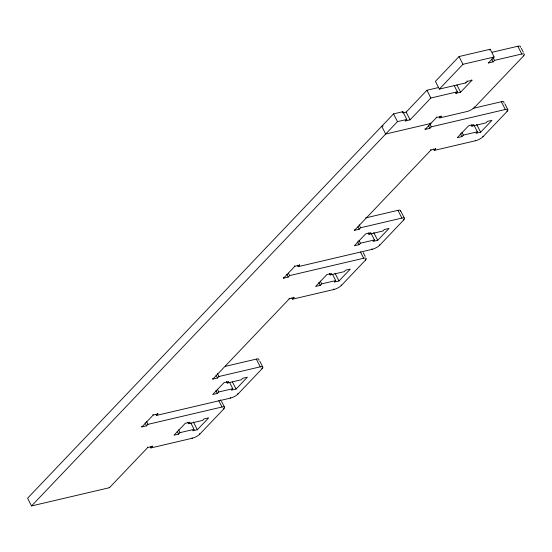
<?xml version="1.0" encoding="UTF-8"?>
<svg xmlns="http://www.w3.org/2000/svg" width="552" height="552" viewBox="0 0 552 552"><rect width="100%" height="100%" fill="white"/><g stroke="black" fill="none" stroke-linecap="round" stroke-linejoin="round"><path stroke-width="0.83" d="M405.154 120.453L405.403 120.936L406.817 119.446L402.884 111.697L393.535 113.885L27.6 498.194L31.533 505.949L109.448 487.699L147.695 447.534L152.373 446.437L152.124 445.954M402.27 112.346L402.884 111.697M402.636 112.912L406.148 112.09L426.924 90.273L438.509 87.554M488.216 62.473L488.465 62.956L494.13 57.001L490.197 49.252L459.029 56.552L435.418 81.344L439.351 89.1L465.847 82.89L467.261 81.406L471.939 80.309L471.691 79.826M31.533 505.949L397.468 121.64L406.817 119.446M405.403 120.936L410.081 119.839L430.857 98.021L457.346 91.818L454.151 85.519M439.351 89.1L462.962 64.301L494.13 57.001M489.486 49.997L490.197 49.252M455.683 92.819L455.931 93.309L457.346 91.818M141.643 426.448L141.885 426.931L153.214 415.028L157.893 413.938L157.644 413.448M283.293 277.684L283.542 278.167L294.871 266.264L299.543 265.174L299.301 264.684M424.943 128.92L425.192 129.403L436.522 117.5L441.2 116.403L440.951 115.92M455.931 93.309L460.603 92.212L471.939 80.309M141.885 426.931L146.563 425.84L147.977 424.35L222.001 407.01A6.065 1.78 -26.9 0 1 223.843 408.894L199.762 434.182A6.065 1.78 -26.9 0 1 192.255 438.253L150.958 447.927L150.461 446.954M155.981 414.455L156.478 415.421L157.893 413.938M283.542 278.167L288.213 277.07L289.627 275.586L363.651 258.246A6.065 1.78 -26.9 0 1 365.493 260.13L341.412 285.418A6.065 1.78 -26.9 0 1 333.905 289.489L292.608 299.163L291.87 297.707M297.39 265.208L298.128 266.657L299.543 265.174M425.192 129.403L429.87 128.305L431.284 126.822L505.308 109.482A6.065 1.78 -26.9 0 1 507.15 111.366L483.069 136.654A6.065 1.78 -26.9 0 1 475.562 140.725L434.265 150.392L433.527 148.943M439.288 116.927L439.778 117.893L441.2 116.403M488.465 62.956L493.136 61.858L494.557 60.368L521.771 53.999A6.065 1.78 -26.9 0 1 523.613 55.876L474.506 107.447A6.065 1.78 -26.9 0 1 467.047 111.511L439.778 117.893M212.61 378.617L212.858 379.1L289.351 298.77L294.023 297.673L293.781 297.19M354.267 229.853L354.508 230.336L431.002 150.006L435.68 148.909L435.431 148.426M150.958 447.927L152.373 446.437M212.858 379.1L217.529 378.003L218.951 376.519L260.247 366.845A6.065 1.78 -26.9 0 1 262.09 368.729L238.009 394.018A6.065 1.78 -26.9 0 1 230.501 398.089L156.478 415.421M292.608 299.163L294.023 297.673M354.508 230.336L359.186 229.239L360.601 227.755L401.897 218.081A6.065 1.78 -26.9 0 1 403.74 219.965L379.659 245.254A6.065 1.78 -26.9 0 1 372.151 249.325L298.128 266.657M434.265 150.392L435.68 148.909M187.825 422.301L188.542 423.708L189.957 422.225L185.286 423.315L173.956 435.217L178.627 434.127L180.042 432.637L194.069 429.352L190.854 423.011M226.548 381.639L227.258 383.047L228.68 381.563L224.002 382.653L212.672 394.556L217.343 393.459L218.764 391.975L232.785 388.691L229.57 382.35M329.482 273.537L330.2 274.944L331.614 273.461L326.936 274.551L315.606 286.453L320.277 285.356L321.699 283.873L335.719 280.588L332.504 274.247M368.198 232.875L368.915 234.283L370.33 232.792L365.659 233.889L354.322 245.792L359 244.695L360.415 243.211L374.442 239.927L370.868 232.875M471.132 124.773L471.85 126.18L473.264 124.69L468.593 125.787L457.256 137.69L461.934 136.592L463.349 135.109L477.376 131.825L473.802 124.773M194.069 429.352L192.655 430.836L197.326 429.746L208.663 417.843L203.985 418.94L202.57 420.424L188.542 423.708M232.785 388.691L231.371 390.174L236.049 389.084L247.379 377.182L242.701 378.279L241.286 379.762L227.258 383.047M335.719 280.588L334.305 282.072L338.983 280.982L350.313 269.079L345.635 270.176L344.22 271.66L330.2 274.944M374.442 239.927L373.021 241.41L377.699 240.32L389.029 228.418L384.358 229.508L382.943 230.998L368.915 234.283M477.376 131.825L475.962 133.308L480.633 132.211L491.963 120.315L487.292 121.405L485.877 122.896L471.85 126.18M492.322 52.219L517.838 46.244A6.065 1.78 -26.9 0 1 520.281 47.348M383.143 125.953L381.736 126.284L385.669 134.032L430.857 123.455L430.615 122.965M473.098 108.358L501.375 101.734A6.065 1.78 -26.9 0 1 503.817 102.838M365.707 217.888L397.964 210.333A6.065 1.78 -26.9 0 1 400.524 211.195M225.34 366.349L256.314 359.097A6.065 1.78 -26.9 0 1 258.757 360.201M521.295 48.279L523.261 52.157M523.365 55.393L523.613 55.876M517.838 46.244L521.771 53.999M493.081 57.463L494.557 60.368M491.666 58.954L493.136 61.858M504.832 103.769L507.785 109.579M506.902 110.876L507.15 111.366M501.375 101.734L505.308 109.482M459.029 56.552L462.962 64.301M467.013 80.923L467.261 81.406M465.598 82.407L465.847 82.89M474.258 106.964L474.506 107.447M456.918 84.946L460.603 92.212M482.821 136.171L483.069 136.654M476.7 124.462L480.633 132.211M475.313 140.242L475.562 140.725M461.921 132.287L463.349 135.109M460.506 133.777L461.934 136.592M426.924 90.273L430.857 98.021M436.28 117.017L436.522 117.5M429.808 123.91L431.284 126.822M428.393 125.401L429.87 128.305M430.76 149.516L431.002 150.006M406.148 112.09L410.081 119.839M393.535 113.885L397.468 121.64M400.441 210.429L404.374 218.178M403.498 219.475L403.74 219.965M397.964 210.333L401.897 218.081M373.766 232.564L377.699 240.32M379.417 244.771L379.659 245.254M371.903 248.835L372.151 249.325M359.124 224.843L360.601 227.755M357.958 226.817L359.186 229.239M358.986 240.389L360.415 243.211M363.181 252.533L365.148 256.404M357.572 241.879L359 244.695M365.251 259.647L365.493 260.13M360.456 251.947L363.651 258.246M341.17 284.935L341.412 285.418M335.05 273.226L338.983 280.982M333.656 289.007L333.905 289.489M320.27 281.051L321.699 283.873M318.849 282.541L320.277 285.356M294.623 265.781L294.871 266.264M288.399 273.164L289.627 275.586M286.736 274.165L288.213 277.07M289.103 298.28L289.351 298.77M259.771 361.132L262.724 366.942M261.841 368.239L262.09 368.729M256.314 359.097L260.247 366.845M232.468 382.032L236.049 389.084M237.76 393.535L238.009 394.018M230.253 397.606L230.501 398.089M217.474 373.614L218.951 376.519M216.06 375.098L217.529 378.003M217.329 389.153L218.764 391.975M221.524 401.297L224.478 407.107M215.915 390.643L217.343 393.459M223.594 408.411L223.843 408.894M218.806 400.717L222.001 407.01M199.513 433.699L199.762 434.182M193.393 421.99L197.326 429.746M192.006 437.77L192.255 438.253M178.613 429.815L180.042 432.637M177.199 431.305L178.627 434.127M152.973 414.545L153.214 415.028M146.501 421.445L147.977 424.35M145.086 422.929L146.563 425.84M147.453 447.051L147.695 447.534M109.206 487.216L109.448 487.699M220.69 399.896A6.065 1.78 -26.9 0 1 220.621 400.124"/></g></svg>
